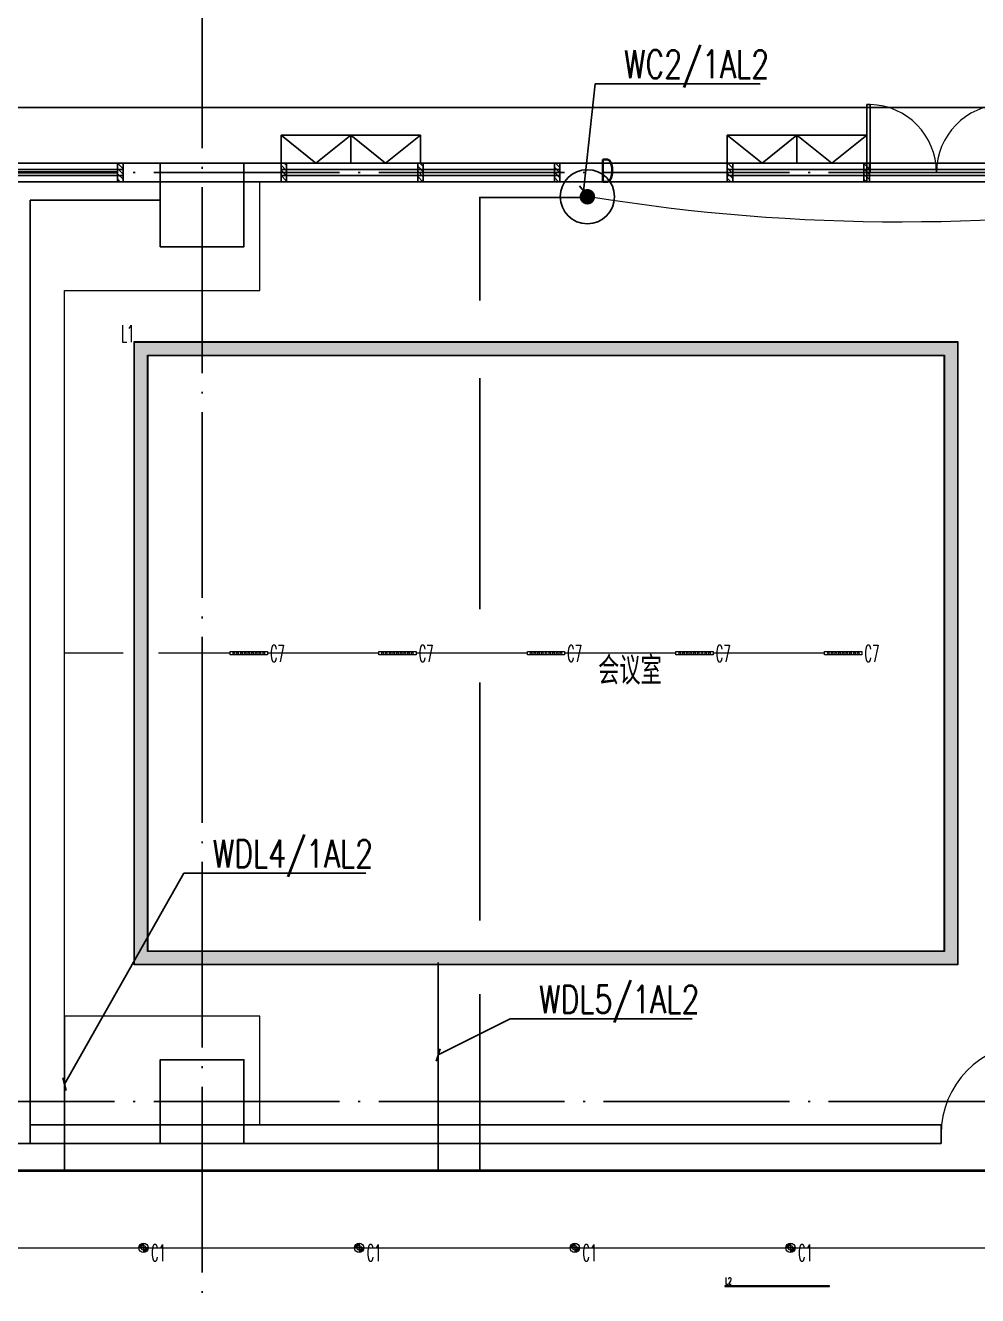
# Model space of a CAD drawing. Extents: x -621157 to 1764546, y -106808 to 741893.
# Drawn here: x 217100 to 227343, y 27911 to 41583 of the extents above; entities that cross this region are included whole.
import ezdxf
from ezdxf import colors
from ezdxf.entities.mleader import LeaderData, LeaderLine
from ezdxf.enums import TextEntityAlignment as Align
from ezdxf.math import Vec2, Vec3

# ---------------------------------------------------------------- set-up
doc = ezdxf.new("R2010")
doc.units = 0
doc.header["$LTSCALE"] = 1000
doc.header["$MEASUREMENT"] = 0
doc.linetypes.add('XREF-A-101-平面图_t3$0$__DASH', pattern=[0.35, 0.25, -0.1])
doc.linetypes.add('XREF-A-101-平面图_t3$0$DOTE', pattern=[2.42, 2, -0.2, 0.02, -0.2])
for name, color, linetype in [('0-底图', 7, 'Continuous'), ('E-SIG_TEXT', 2, 'Continuous'), ('EQUIP-动力', 3, 'Continuous'), ('WIRE-动力', 130, 'Continuous'), ('WIRE-照明', 4, 'Continuous'), ('XREF-A-101-平面图_t3$0$A-COLUMN', 8, 'Continuous'), ('XREF-A-101-平面图_t3$0$A-DOTE', 8, 'Continuous'), ('XREF-A-101-平面图_t3$0$A-ROOM-CH', 8, 'Continuous'), ('XREF-A-101-平面图_t3$0$A-WALL', 8, 'Continuous'), ('XREF-A-101-平面图_t3$0$A-WALL-FILL', 8, 'Continuous'), ('XREF-A-101-平面图_t3$0$A-WINDOW', 8, 'Continuous'), ('XREF-A-101-平面图_t3$0$A-开启符号', 8, 'Continuous'), ('XREF-A-101-平面图_t3$0$A-背衬铝板', 8, 'Continuous'), ('XREF-A-101-平面图_t3$0$GROUND', 8, 'Continuous'), ('XREF-A-101-平面图_t3$0$I-WALL-GYPSUM', 8, 'Continuous'), ('照明回路线', 1, 'Continuous')]:
    doc.layers.add(name, color=color, linetype=linetype)
doc.layers.add('00-照明回路线', color=6, linetype='Continuous', lineweight=0)
doc.layers.add('LIGHT-INF', color=6, linetype='Continuous', lineweight=0)
doc.styles.add('DIM-FONT', font='romans.shx', dxfattribs={"width": 0.8, "bigfont": 'hzdxc.shx'})
doc.styles.add('E-FST', font='txt.shx', dxfattribs={"width": 0.75, "height": 250, "bigfont": '@@gbcbig.shx'})
doc.styles.add('INF DIM', font='SIMPLEX.SHX', dxfattribs={"width": 0.7, "bigfont": 'hztxt.shx'})
doc.styles.get("Standard").update_dxf_attribs({"font": 'romans.shx', "bigfont": 'HZDXC.SHX'})
doc.styles.add('XREF-A-101-平面图_t3$0$-HZDXCROMANS', font='ROMANS.shx', dxfattribs={"bigfont": 'HZDXC.shx'})
doc.linetypes.add('LED', pattern='A,6,-3.5,["LED",Standard,S=2.54,R=0,X=-2.54,Y=-1.27],-4.8', length=14.3)

# ---------------------------------------------------------------- blocks, each defined once
blk = doc.blocks.new('XREF-A-101-平面图_t3$0$轴网')
at = {"layer": 'XREF-A-101-平面图_t3$0$A-DOTE', "linetype": 'XREF-A-101-平面图_t3$0$DOTE'}
for p, q in [((19000, -3300), (19000, 43300)), ((-3300, 40000), (69800, 40000)), ((-3300, 30000), (69800, 30000))]:
    blk.add_line(p, q, dxfattribs=at)
blk = doc.blocks.new('XREF-A-101-平面图_t3$0$G$C869EB286')
at = {"layer": 'XREF-A-101-平面图_t3$0$A-WINDOW'}
h = blk.add_hatch(dxfattribs=at)
h.set_pattern_fill('ANSI31', color=256, scale=25)
h.set_pattern_definition([(45, (-143.957, -89940), (-28.0633, 28.0633), [])])
h.paths.add_polyline_path([(0, 60), (200, 60), (200, 0), (0, 0)])
blk.add_lwpolyline([(0, 60), (200, 60), (200, 0), (0, 0)], close=True, dxfattribs=at)
blk = doc.blocks.new('XREF-A-101-平面图_t3$0$柱网1F')
at = {"layer": 'XREF-A-101-平面图_t3$0$A-COLUMN'}
for points in [[(18550, -800), (19450, -800), (19450, 100), (18550, 100)], [(18550, -10450), (19450, -10450), (19450, -9550), (18550, -9550)]]:
    blk.add_lwpolyline(points, close=True, dxfattribs=at)
blk = doc.blocks.new('XREF-A-101-平面图_t3$0$ROOM')
at = {"layer": 'XREF-A-101-平面图_t3$0$A-ROOM-CH', "style": 'XREF-A-101-平面图_t3$0$-HZDXCROMANS', "width": 0.6}
for tag, p in [('中文房间名称', (0, -1000)), ('英文房间名称', (0, -1500))]:
    blk.add_attdef(tag, text='', height=300, dxfattribs=at).set_placement(p, align=Align.CENTER)
blk = doc.blocks.new('XREF-A-101-平面图_t3$0$DOOR2DLIB$SYSLIB$00000108')
at = {"color": 0}
for p, q in [((-0.5, 0), (-0.5, 0.4875)), ((-0.475, 0.4875), (-0.5, 0.4875)), ((-0.475, 0), (-0.475, 0.4875)), ((0.475, 0), (0.475, 0.4875)), ((0.475, 0.4875), (0.5, 0.4875)), ((0.5, 0), (0.5, 0.4875)), ((-0.5, 0), (-0.475, 0)), ((0.5, 0), (0.475, 0))]:
    blk.add_line(p, q, dxfattribs=at)
at = {"color": 0, "lineweight": 13}
for centre, start, end in [((-0.4875, 0), 0, 88.53072), ((0.4875, 0), 91.46928, 180)]:
    blk.add_arc(centre, 0.4875, start, end, dxfattribs=at)
blk = doc.blocks.new('XREF-A-101-平面图_t3$0$WINDOW2DLIB$SYSLIB$00000001')
at = {"color": 0}
for points in [[(-0.5, 0.5), (-0.5, -0.5)], [(-0.5, 0.5), (0.5, 0.5)], [(0.5, -0.5), (0.5, 0.5)], [(0.5, 0.1667), (-0.5, 0.1667)], [(0.5, -0.1667), (-0.5, -0.1667)], [(-0.5, -0.5), (0.5, -0.5)]]:
    blk.add_lwpolyline(points, dxfattribs=at)
blk = doc.blocks.new('XREF-A-101-平面图_t3$0$DOOR2DLIB$SYSLIB$00000107')
at = {"color": 0}
for p, q in [((0.45, 0.975), (0.5, 0.975)), ((0.45, 0), (0.45, 0.975)), ((0.5, 0), (0.5, 0.975)), ((0.5, 0), (0.45, 0))]:
    blk.add_line(p, q, dxfattribs=at)
at = {"color": 0, "lineweight": 13}
blk.add_arc((0.475, 0), 0.975, 91.4693, 180, dxfattribs=at)
blk = doc.blocks.new('XREF-A-101-平面图_t3')
at = {"layer": 'XREF-A-101-平面图_t3$0$A-WALL'}
for p, q in [((218550, 39900), (217050, 39900)), ((218550, 39700), (218550, 39900)), ((218550, 39700), (217150, 39700)), ((217150, 36200), (217150, 39700)), ((217150, 29550), (217150, 36200)), ((216950, 29550), (217150, 29550))]:
    blk.add_line(p, q, dxfattribs=at)
at = {"layer": 'XREF-A-101-平面图_t3$0$A-WALL-FILL', "color": 171}
for p, q in [((219850, 40100), (218150, 40100)), ((226150, 40100), (222850, 40100)), ((219850, 39900), (218150, 39900)), ((226150, 39900), (222850, 39900))]:
    blk.add_line(p, q, dxfattribs=at)
for points in [[(218150, 39900), (218150, 40100)], [(219850, 39900), (219850, 40100)], [(222850, 39900), (222850, 40100)], [(226150, 39900), (226150, 40100)]]:
    blk.add_lwpolyline(points, dxfattribs=at)
at = {"layer": 'XREF-A-101-平面图_t3$0$A-WINDOW'}
blk.add_line((227650, 39900), (226150, 39900), dxfattribs=at)
at = {"layer": 'XREF-A-101-平面图_t3$0$A-开启符号', "linetype": 'Continuous'}
for points in [[(219850, 40400), (219850, 40100), (220600, 40100), (220600, 40400)], [(221350, 40400), (221350, 40100), (220600, 40100), (220600, 40400)], [(224650, 40400), (224650, 40100), (225400, 40100), (225400, 40400)], [(226150, 40400), (226150, 40100), (225400, 40100), (225400, 40400)]]:
    blk.add_lwpolyline(points, close=True, dxfattribs=at)
for points in [[(219850, 40400), (220225, 40100), (220600, 40400)], [(221350, 40400), (220975, 40100), (220600, 40400)], [(224650, 40400), (225025, 40100), (225400, 40400)], [(226150, 40400), (225775, 40100), (225400, 40400)]]:
    blk.add_lwpolyline(points, dxfattribs=at)
at = {"layer": 'XREF-A-101-平面图_t3$0$A-背衬铝板', "color": 6, "linetype": 'XREF-A-101-平面图_t3$0$__DASH', "ltscale": 0.5, "const_width": 30}
blk.add_lwpolyline([(215210, 40000), (218090, 40000)], dxfattribs=at)
at = {"layer": 'XREF-A-101-平面图_t3$0$GROUND'}
blk.add_line((213350, 40100), (237150, 40100), dxfattribs=at)
blk.add_lwpolyline([(213350, 40700), (236550, 40700), (236550, 40900), (247200, 40900)], dxfattribs=at)
at = {"layer": 'XREF-A-101-平面图_t3$0$I-WALL-GYPSUM'}
for p, q in [((217150, 29750), (226950, 29750)), ((217150, 29750), (217150, 29550)), ((217150, 29550), (226950, 29550))]:
    blk.add_line(p, q, dxfattribs=at)
blk.add_lwpolyline([(226950, 29750), (226950, 29550)], dxfattribs=at)
at = {"layer": 'XREF-A-101-平面图_t3$0$A-COLUMN'}
blk.add_blockref('XREF-A-101-平面图_t3$0$柱网1F', (200000, 40000), dxfattribs=at)
at = {"layer": 'XREF-A-101-平面图_t3$0$A-DOTE'}
blk.add_blockref('XREF-A-101-平面图_t3$0$轴网', (200000, 0), dxfattribs=at)
at = {"layer": 'XREF-A-101-平面图_t3$0$A-ROOM-CH'}
ref = blk.add_blockref('XREF-A-101-平面图_t3$0$ROOM', (223603, 35489), dxfattribs=at)
ref.add_attrib('中文房间名称', '会议室', dxfattribs={"height": 300, "style": 'XREF-A-101-平面图_t3$0$-HZDXCROMANS', "width": 0.8}).set_placement((223603, 34489), align=Align.CENTER)
at = {"layer": 'XREF-A-101-平面图_t3$0$A-WINDOW', "rotation": 180}
for name, p, xscale, yscale, zscale in [('XREF-A-101-平面图_t3$0$DOOR2DLIB$SYSLIB$00000108', (226900, 40000), -1500, -1500, -1500), ('XREF-A-101-平面图_t3$0$WINDOW2DLIB$SYSLIB$00000001', (216650, 40000), -2999.999999998645, 200, -2999.999999998645), ('XREF-A-101-平面图_t3$0$WINDOW2DLIB$SYSLIB$00000001', (221350, 40000), -2999.999999998645, 200, -2999.999999998645), ('XREF-A-101-平面图_t3$0$WINDOW2DLIB$SYSLIB$00000001', (226150, 40000), -2999.999999998645, 200, -2999.999999998645)]:
    blk.add_blockref(name, p, dxfattribs=dict(at, xscale=xscale, yscale=yscale, zscale=zscale))
at = {"layer": 'XREF-A-101-平面图_t3$0$A-WINDOW', "rotation": 270}
for p in [(218090, 40100), (219850, 40100), (221320, 40100), (222790, 40100), (224650, 40100), (226120, 40100)]:
    blk.add_blockref('XREF-A-101-平面图_t3$0$G$C869EB286', p, dxfattribs=at)
at = {"layer": 'XREF-A-101-平面图_t3$0$A-WINDOW', "xscale": 1000, "yscale": 1000, "zscale": 1000}
blk.add_blockref('XREF-A-101-平面图_t3$0$DOOR2DLIB$SYSLIB$00000107', (227450, 29650), dxfattribs=at)
blk = doc.blocks.new('Infinity0113180299')
at = {"layer": 'LIGHT-INF'}
h = blk.add_hatch(dxfattribs=at)
h.set_pattern_fill('ANSI33', color=8, scale=10)
h.set_pattern_definition([(45, (-18570, -39080), (-44.90128, 44.90128), []), (45, (-18525.1, -39080), (-44.90128, 44.90128), [31.75, -15.875])])
h.paths.add_polyline_path([(145, -145), (8715, -145), (8715, -6565), (145, -6565)], flags=16)
h.paths.add_polyline_path([(5, -5), (8855, -5), (8855, -6705), (5, -6705)])
for points in [[(0, 0), (8860, 0), (8860, -6710), (0, -6710)], [(150, -150), (8710, -150), (8710, -6560), (150, -6560)]]:
    blk.add_lwpolyline(points, close=True, dxfattribs=at)
at = {"layer": 'LIGHT-INF', "color": 8}
for points in [[(5, -5), (8855, -5), (8855, -6705), (5, -6705)], [(145, -145), (8715, -145), (8715, -6565), (145, -6565)]]:
    blk.add_lwpolyline(points, close=True, dxfattribs=at)
at = {"layer": 'LIGHT-INF', "style": 'INF DIM', "width": 0.5}
blk.add_text('L1', height=180, dxfattribs=at).set_placement((-142, -5))
blk = doc.blocks.new('Infinity0113184340')
blk.add_lwpolyline([(-200, -17), (-200, 18), (200, 18), (200, -17)], close=True)
for centre in [(-160, 0), (-120, 0), (-80, 0), (-40, 0), (0, 0), (40, 0), (80, 0), (120, 0), (160, 0)]:
    blk.add_circle(centre, 10)
at = {"style": 'INF DIM', "width": 0.5}
blk.add_text('C7', height=180, dxfattribs=at).set_placement((228, -92))
blk = doc.blocks.new('Infinity0113193952')
blk.add_lwpolyline([(-8306, -2073), (-8306, -2081), (-7178, -2081), (-7178, -2073)], close=True)
at = {"style": 'INF DIM', "width": 0.5}
blk.add_text('L2', height=72, dxfattribs=at).set_placement((-8301, -2055))
blk = doc.blocks.new('A$Cffee1762')
h = blk.add_hatch(color=8)
h.dxf.hatch_style = 1
h.paths.add_polyline_path([(-50, 0), (-24, 0, -0.414214), (0, 24), (0, 50, 0.414214)])
h.paths.add_polyline_path([(0, -24), (0, -50, 0.414214), (50, 0), (24, 0, -0.414214)])
at = {"color": 8}
for points in [[(50, 0), (-50, 0)], [(0, 50), (0, -50)]]:
    blk.add_lwpolyline(points, dxfattribs=at)
blk.add_circle((0, 0), 50)
blk.add_circle((0, 0), 24.5, dxfattribs=at)
at = {"style": 'INF DIM', "width": 0.5}
blk.add_text('C1', height=180, dxfattribs=at).set_placement((81, -144))
blk = doc.blocks.new('*U24667')
at = {"layer": 'LIGHT-INF'}
blk.add_blockref('A$Cffee1762', (-71, 47), dxfattribs=at)
blk = doc.blocks.new('*U24666')
at = {"layer": 'LIGHT-INF', "color": 0, "linetype": 'ByBlock', "lineweight": -2}
for p in [(0, 0), (2320, 0), (4640, 0), (6960, 0), (9280, 0), (11600, 0), (13920, 0)]:
    blk.add_blockref('*U24667', p, dxfattribs=at)
blk = doc.blocks.new('G$C6C03BD24')
at = {"layer": 'LIGHT-INF', "color": 6, "linetype": 'LED', "ltscale": 0.05}
blk.add_lwpolyline([(19620, -10250), (19620, -9080), (17520, -9080), (17520, -1270), (19620, -1270), (19620, -100)], dxfattribs=at)
at = {"layer": 'LIGHT-INF', "color": 6}
for name, p in [('Infinity0113180299', (18270, -1820)), ('Infinity0113184340', (19503, -5175)), ('Infinity0113184340', (21102, -5175)), ('Infinity0113184340', (22700, -5175)), ('Infinity0113184340', (24298, -5175)), ('Infinity0113184340', (25897, -5175)), ('*U24666', (16121, -11622)), ('Infinity0113193952', (32928, -9910))]:
    blk.add_blockref(name, p, dxfattribs=at)
blk = doc.blocks.new('_Oblique')
at = {"color": 0, "linetype": 'ByBlock', "lineweight": -2}
blk.add_line((-0.5, -0.5), (0.5, 0.5), dxfattribs=at)
blk = doc.blocks.new('$equip$00001312')
at = {"const_width": 0.167}
blk.add_lwpolyline([(-0.083, 0, 1), (0.083, 0, 1)], format="xyb", close=True, dxfattribs=at)
blk.add_circle((0, 0), 0.583)
at = {"flags": 9}
blk.add_attdef('A', (0, 0), '', height=0.00002, dxfattribs=at)
blk = doc.blocks.new('G$C6BB38B06')
at = {"layer": 'EQUIP-动力', "xscale": 500, "yscale": 500, "zscale": 500}
blk.add_blockref('$equip$00001312', (0, 0), dxfattribs=at)
blk = doc.blocks.new('G$C584A34C2')
at = {"layer": 'WIRE-动力'}
blk.add_blockref('G$C6BB38B06', (0, 0), dxfattribs=at)
at = {"layer": 'E-SIG_TEXT', "style": 'DIM-FONT', "width": 0.7}
blk.add_text('D', height=240, rotation=360, dxfattribs=at).set_placement((137, 162))
blk = doc.blocks.new('G$C29990FA8')
at = {"layer": '00-照明回路线', "ltscale": 5}
for p, q in [((18151, -5175), (17520, -5175)), ((19303, -5175), (18531, -5175)), ((20902, -5175), (19703, -5175)), ((22500, -5175), (21302, -5175)), ((24098, -5175), (22900, -5175)), ((25697, -5175), (24498, -5175)), ((10625, -11575), (29970, -11575))]:
    blk.add_line(p, q, dxfattribs=at)
blk.add_arc((26511, 20124), 20655, 260.7384, 279.3729, dxfattribs=at)
at = {"layer": 'WIRE-照明'}
for points in [[(23186, -269), (21988, -269), (21988, -1378)], [(21988, -2216), (21988, -4699)], [(21988, -5489), (21988, -8053)], [(21540, -8504), (21540, -10744)], [(21988, -8843), (21988, -10744)], [(17520, -9080), (17520, -10744)]]:
    blk.add_lwpolyline(points, dxfattribs=at)
at = {"layer": 'WIRE-动力', "color": 130}
blk.add_blockref('G$C584A34C2', (23145, -262), dxfattribs=at)
at = {"layer": '照明回路线'}
ml = blk.add_multileader_mtext('Standard', dxfattribs=at)
ml.set_content('{\\Ftxt,whgtxt|c134;WC2/1AL2}', color=4, style='E-FST')
ml.set_leader_properties(color=256)
ml.set_arrow_properties(name='OBLIQUE')
ml.build(insert=Vec2(0, 0))
ml.multileader.update_dxf_attribs({"text_left_attachment_type": 6, "text_right_attachment_type": 7, "dogleg_length": 289, "arrow_head_size": 100})
ctx = ml.context
ctx.base_point, ctx.char_height, ctx.arrow_head_size, ctx.landing_gap_size, ctx.plane_origin = Vec3(23518, 955), 300, 100, 20, Vec3(25441, 1666)
ctx.left_attachment, ctx.right_attachment = 6, 7
notes = []
notes.append((ctx, [(1, (1, 1, 0), (23229, 955), (1, 0), 289, [(0, [(23103, -200)], 0, [])])]))
ctx.mtext.insert, ctx.mtext.flow_direction = Vec3(23538, 1315), 5
ml = blk.add_multileader_mtext('Standard', dxfattribs=at)
ml.set_content('{\\Ftxt,whgtxt|c134;WDL4/1AL2}', color=4, style='E-FST')
ml.set_leader_properties(color=256)
ml.set_arrow_properties(name='OBLIQUE')
ml.build(insert=Vec2(0, 0))
ml.multileader.update_dxf_attribs({"text_left_attachment_type": 6, "text_right_attachment_type": 7, "dogleg_length": 289, "arrow_head_size": 100})
ctx = ml.context
ctx.base_point, ctx.char_height, ctx.arrow_head_size, ctx.landing_gap_size, ctx.plane_origin = Vec3(19094, -7542), 300, 100, 20, Vec3(21017, -6022)
ctx.left_attachment, ctx.right_attachment = 6, 7
notes.append((ctx, [(1, (1, 1, 0), (18804, -7542), (1, 0), 289, [(0, [(17520, -9813)], 0, [])])]))
ctx.mtext.insert, ctx.mtext.flow_direction = Vec3(19114, -7182), 5
ml = blk.add_multileader_mtext('Standard', dxfattribs=at)
ml.set_content('{\\Ftxt,whgtxt|c134;WDL5/1AL2}', color=4, style='E-FST')
ml.set_leader_properties(color=256)
ml.set_arrow_properties(name='OBLIQUE')
ml.build(insert=Vec2(0, 0))
ml.multileader.update_dxf_attribs({"text_left_attachment_type": 6, "text_right_attachment_type": 7, "dogleg_length": 289, "arrow_head_size": 100})
ctx = ml.context
ctx.base_point, ctx.char_height, ctx.arrow_head_size, ctx.landing_gap_size, ctx.plane_origin = Vec3(22604, -9110), 300, 100, 20, Vec3(24528, -7590)
ctx.left_attachment, ctx.right_attachment = 6, 7
notes.append((ctx, [(1, (1, 1, 0), (22315, -9110), (1, 0), 289, [(0, [(21540, -9499)], 0, [])])]))
ctx.mtext.insert, ctx.mtext.flow_direction = Vec3(22624, -8750), 5
for ctx, leaders in notes:
    for number, flags, end, landing, length, lines in leaders:
        leader = LeaderData()
        leader.index, (leader.has_last_leader_line, leader.has_dogleg_vector, leader.attachment_direction) = number, flags
        leader.last_leader_point, leader.dogleg_vector, leader.dogleg_length = Vec3(end), Vec3(landing), length
        for number, points, colour, breaks in lines:
            line = LeaderLine()
            line.index, line.vertices, line.color, line.breaks = number, Vec3.list(points), colors.encode_raw_color(colour), breaks
            leader.lines.append(line)
        ctx.leaders.append(leader)

msp = doc.modelspace()

# ---------------------------------------------------------------- block references
at = {"layer": '0-底图'}
msp.add_blockref('XREF-A-101-平面图_t3', (0, 0), dxfattribs=at)

# ---------------------------------------------------------------- next in the draw order: block references
at = {"layer": 'WIRE-照明'}
msp.add_blockref('G$C6C03BD24', (200000, 40000), dxfattribs=at)

# ---------------------------------------------------------------- next in the draw order: linework, layer by layer
msp.add_lwpolyline([(205239, 33430, 30, 30, 0), (204089, 33430, 30, 30, 0.414214), (204039, 33380, 30, 30, 0), (204039, 29256, 30, 30, 0), (262770, 29256, 30, 0, 0)], format="xyseb", dxfattribs=at)

# ---------------------------------------------------------------- next in the draw order: block references
msp.add_blockref('G$C29990FA8', (200000, 40000), dxfattribs=at)

doc.saveas('drawing.dxf')
